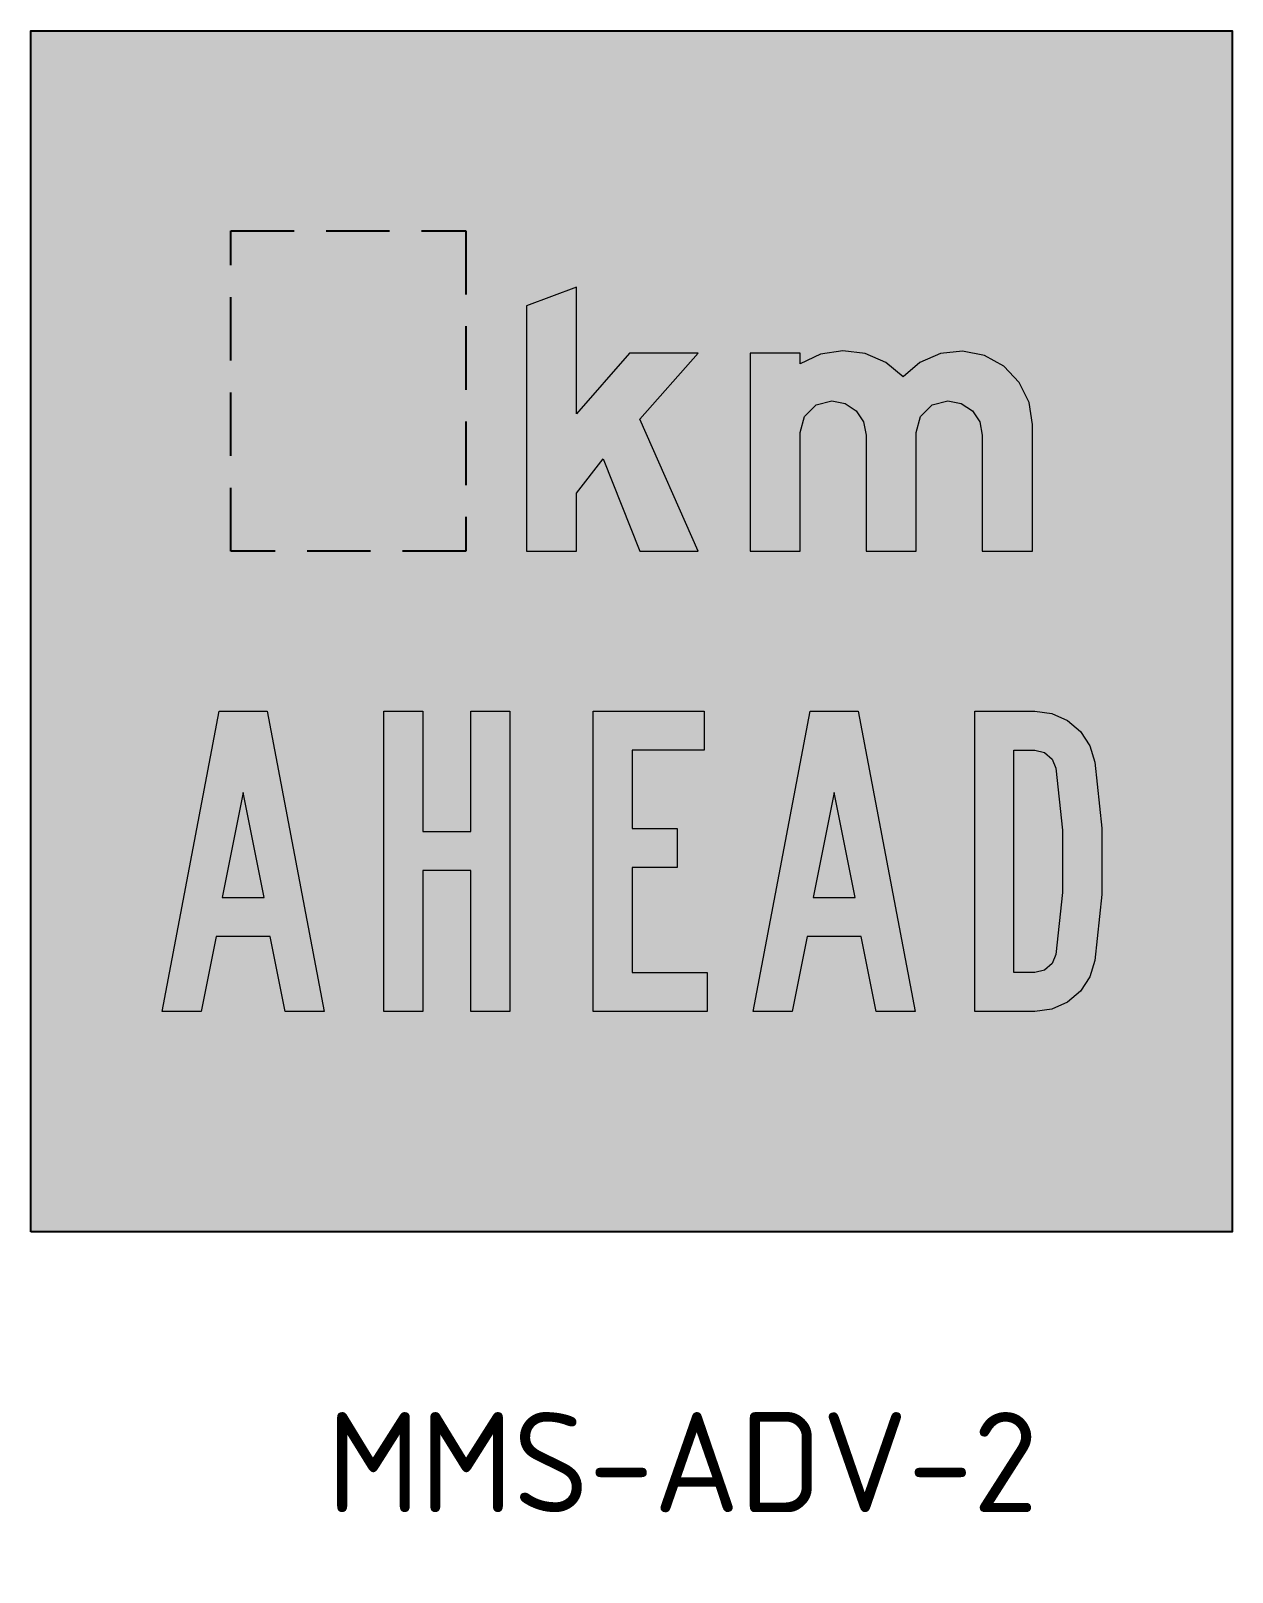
# Model space of a CAD drawing. Extents: x 158 to 359, y 73 to 248.
# Drawn here: x 158 to 218, y 171 to 248.1 of the extents above.
import ezdxf

# ---------------------------------------------------------------- set-up
doc = ezdxf.new("R2010")
doc.units = 0
doc.header["$LTSCALE"] = 0.5
doc.linetypes.add('HIDDEN', pattern=[9.525, 6.35, -3.175])
doc.layers.add('L25', color=1, linetype='CONTINUOUS')
doc.layers.add('yellow', color=50, linetype='CONTINUOUS')
doc.styles.add('ISO', font='iso3098b.shx')

msp = doc.modelspace()

# ---------------------------------------------------------------- hatches: boundary and pattern name
at = {"layer": 'L25'}
h = msp.add_hatch(color=256, dxfattribs=at)
h.paths.add_polyline_path([(182.783, 222.057), (185.289, 222.057), (185.289, 224.961), (186.608, 226.672), (188.45, 222.057), (191.354, 222.057), (188.45, 228.65), (191.354, 231.946), (187.926, 231.946), (185.289, 228.917), (185.289, 235.243), (182.783, 234.322)])
h.paths.add_polyline_path([(205.552, 227.86), (205.552, 222.057), (208.053, 222.057), (208.053, 228.388), (207.887, 229.49), (207.399, 230.492), (206.634, 231.297), (205.658, 231.841), (204.565, 232.057), (203.458, 231.941), (202.437, 231.493), (201.596, 230.764), (200.731, 231.483), (199.704, 231.931), (198.587, 232.072), (197.475, 231.901), (196.458, 231.423), (196.458, 231.946), (193.952, 231.946), (193.952, 222.057), (196.458, 222.057), (196.458, 227.991), (196.669, 228.786), (197.248, 229.365), (198.038, 229.576), (198.698, 229.445), (199.251, 229.078), (199.624, 228.519), (199.754, 227.86), (199.754, 222.057), (202.256, 222.057), (202.256, 227.991), (202.467, 228.786), (203.046, 229.365), (203.836, 229.576), (204.495, 229.445), (205.054, 229.078), (205.421, 228.519)])
h = msp.add_hatch(color=256, dxfattribs=at)
h.paths.add_polyline_path([(194.105, 199.059), (196.954, 214.061), (199.355, 214.061), (202.2, 199.059), (200.253, 199.059), (199.505, 202.812), (196.805, 202.812), (196.056, 199.059)])
h.paths.add_polyline_path([(186.109, 214.061), (191.658, 214.061), (191.658, 212.11), (188.06, 212.11), (188.06, 208.212), (190.306, 208.212), (190.306, 206.26), (188.06, 206.26), (188.06, 201.01), (191.808, 201.01), (191.808, 199.059), (186.109, 199.059)])
h.paths.add_polyline_path([(175.662, 214.061), (177.609, 214.061), (177.609, 208.062), (180.01, 208.062), (180.01, 214.061), (181.957, 214.061), (181.957, 199.059), (180.01, 199.059), (180.01, 206.111), (177.609, 206.111), (177.609, 199.059), (175.662, 199.059)])
h.paths.add_polyline_path([(164.587, 199.059), (167.437, 214.061), (169.834, 214.061), (172.683, 199.059), (170.732, 199.059), (169.983, 202.812), (167.287, 202.812), (166.534, 199.059)])
h.paths.add_polyline_path([(167.587, 204.759), (169.684, 204.759), (168.635, 210.009)], flags=16)
h.paths.add_polyline_path([(198.153, 210.009), (197.104, 204.759), (199.205, 204.759)], flags=16)
h.paths.add_polyline_path([(208.179, 199.059), (205.183, 199.059), (205.183, 214.061), (208.179, 214.061), (209.023, 213.944), (209.805, 213.595), (210.454, 213.042), (210.925, 212.326), (211.178, 211.511), (211.524, 208.216), (211.524, 204.904), (211.178, 201.609), (210.925, 200.794), (210.454, 200.078), (209.805, 199.525), (209.023, 199.18)])
h.paths.add_polyline_path([(208.179, 201.01), (207.13, 201.01), (207.13, 212.11), (208.179, 212.11), (208.661, 211.993), (209.04, 211.669), (209.227, 211.211), (209.556, 208.116), (209.556, 205.004), (209.227, 201.909), (209.04, 201.451), (208.661, 201.127)], flags=16)
h.paths.add_polyline_path([(185.042, 174.798), (191.024, 174.798), (191.024, 171.048), (185.042, 171.048)], flags=9)
at = {"layer": 'yellow'}
h = msp.add_hatch(color=256, dxfattribs=at)
h.paths.add_polyline_path([(218.03, 248.057), (158.03, 248.057), (158.03, 188.057), (218.03, 188.057)])
h.paths.add_polyline_path([(191.658, 214.061), (191.658, 212.11), (188.06, 212.11), (188.06, 208.212), (190.306, 208.212), (190.306, 206.26), (188.06, 206.26), (188.06, 201.01), (191.808, 201.01), (191.808, 199.059), (186.109, 199.059), (186.109, 214.061)], flags=16)
h.paths.add_polyline_path([(188.45, 222.057), (186.608, 226.672), (185.289, 224.961), (185.289, 222.057), (182.783, 222.057), (182.783, 234.322), (185.289, 235.243), (185.289, 228.917), (187.926, 231.946), (191.354, 231.946), (188.45, 228.65), (191.354, 222.057)], flags=16)
h.paths.add_polyline_path([(181.957, 214.061), (181.957, 199.059), (180.01, 199.059), (180.01, 206.111), (177.609, 206.111), (177.609, 199.059), (175.662, 199.059), (175.662, 214.061), (177.609, 214.061), (177.609, 208.062), (180.01, 208.062), (180.01, 214.061)], flags=16)
h.paths.add_polyline_path([(193.952, 222.057), (193.952, 231.946), (196.458, 231.946), (196.458, 231.423), (197.475, 231.901), (198.587, 232.072), (199.704, 231.931), (200.731, 231.483), (201.596, 230.764), (202.437, 231.493), (203.458, 231.941), (204.565, 232.057), (205.658, 231.841), (206.634, 231.297), (207.399, 230.492), (207.887, 229.49), (208.053, 228.388), (208.053, 222.057), (205.552, 222.057), (205.552, 227.86), (205.421, 228.519), (205.054, 229.078), (204.495, 229.445), (203.836, 229.576), (203.046, 229.365), (202.467, 228.786), (202.256, 227.991), (202.256, 222.057), (199.754, 222.057), (199.754, 227.86), (199.624, 228.519), (199.251, 229.078), (198.698, 229.445), (198.038, 229.576), (197.248, 229.365), (196.669, 228.786), (196.458, 227.991), (196.458, 222.057)], flags=16)
h.paths.add_polyline_path([(179.762, 222.057), (168.013, 222.057), (168.013, 238.057), (179.762, 238.057)], flags=16)
h.paths.add_polyline_path([(196.954, 214.061), (199.355, 214.061), (202.2, 199.059), (200.253, 199.059), (199.505, 202.812), (196.805, 202.812), (196.056, 199.059), (194.105, 199.059)], flags=16)
h.paths.add_polyline_path([(198.153, 210.009), (199.205, 204.759), (197.104, 204.759)], flags=0)
h.paths.add_polyline_path([(205.183, 214.061), (208.179, 214.061), (209.023, 213.944), (209.805, 213.595), (210.454, 213.042), (210.925, 212.326), (211.178, 211.511), (211.524, 208.216), (211.524, 204.904), (211.178, 201.609), (210.925, 200.794), (210.454, 200.078), (209.805, 199.525), (209.023, 199.18), (208.179, 199.059), (205.183, 199.059)], flags=16)
h.paths.add_polyline_path([(169.834, 214.061), (172.683, 199.059), (170.732, 199.059), (169.983, 202.812), (167.287, 202.812), (166.534, 199.059), (164.587, 199.059), (167.437, 214.061)], flags=16)
h.paths.add_polyline_path([(207.13, 212.11), (208.179, 212.11), (208.661, 211.993), (209.04, 211.669), (209.227, 211.211), (209.556, 208.116), (209.556, 205.004), (209.227, 201.909), (209.04, 201.451), (208.661, 201.127), (208.179, 201.01), (207.13, 201.01)], flags=0)
h.paths.add_polyline_path([(168.635, 210.009), (169.684, 204.759), (167.587, 204.759)], flags=0)
msp.add_hatch(color=256, dxfattribs=at).paths.add_polyline_path([(179.762, 238.057), (168.013, 238.057), (168.013, 222.057), (179.762, 222.057)])

# ---------------------------------------------------------------- linework, layer by layer
at = {"layer": 'L25'}
msp.add_lwpolyline([(158.03, 188.057), (158.03, 248.057), (218.03, 248.057), (218.03, 188.057)], close=True, dxfattribs=at)
at = {"layer": 'L25', "linetype": 'HIDDEN'}
msp.add_lwpolyline([(168.013, 222.057), (168.013, 238.057), (179.762, 238.057), (179.762, 222.057)], close=True, dxfattribs=at)
at = {"layer": 'L25', "lineweight": 0}
for points in [[(182.783, 222.057), (185.289, 222.057), (185.289, 224.961), (186.608, 226.672), (188.45, 222.057), (191.354, 222.057), (188.45, 228.65), (191.354, 231.946), (187.926, 231.946), (185.289, 228.917), (185.289, 235.243), (182.783, 234.322), (182.783, 222.057)], [(205.552, 227.86), (205.552, 222.057), (208.053, 222.057), (208.053, 228.388), (207.887, 229.49), (207.399, 230.492), (206.634, 231.297), (205.658, 231.841), (204.565, 232.057), (203.458, 231.941), (202.437, 231.493), (201.596, 230.764), (200.731, 231.483), (199.704, 231.931), (198.587, 232.072), (197.475, 231.901), (196.458, 231.423), (196.458, 231.946), (193.952, 231.946), (193.952, 222.057), (196.458, 222.057), (196.458, 227.991), (196.669, 228.786), (197.248, 229.365), (198.038, 229.576), (198.698, 229.445), (199.251, 229.078), (199.624, 228.519), (199.754, 227.86), (199.754, 222.057), (202.256, 222.057), (202.256, 227.991), (202.467, 228.786), (203.046, 229.365), (203.836, 229.576), (204.495, 229.445), (205.054, 229.078), (205.421, 228.519)], [(164.587, 199.059), (167.437, 214.061), (169.834, 214.061), (172.683, 199.059), (170.732, 199.059), (169.983, 202.812), (167.287, 202.812), (166.534, 199.059), (164.587, 199.059)], [(175.662, 214.061), (177.609, 214.061), (177.609, 208.062), (180.01, 208.062), (180.01, 214.061), (181.957, 214.061), (181.957, 199.059), (180.01, 199.059), (180.01, 206.111), (177.609, 206.111), (177.609, 199.059), (175.662, 199.059), (175.662, 214.061)], [(186.109, 214.061), (191.658, 214.061), (191.658, 212.11), (188.06, 212.11), (188.06, 208.212), (190.306, 208.212), (190.306, 206.26), (188.06, 206.26), (188.06, 201.01), (191.808, 201.01), (191.808, 199.059), (186.109, 199.059), (186.109, 214.061)], [(194.105, 199.059), (196.954, 214.061), (199.355, 214.061), (202.2, 199.059), (200.253, 199.059), (199.505, 202.812), (196.805, 202.812), (196.056, 199.059), (194.105, 199.059)], [(208.179, 199.059), (205.183, 199.059), (205.183, 214.061), (208.179, 214.061), (209.023, 213.944), (209.805, 213.595), (210.454, 213.042), (210.925, 212.326), (211.178, 211.511), (211.524, 208.216), (211.524, 204.904), (211.178, 201.609), (210.925, 200.794), (210.454, 200.078), (209.805, 199.525), (209.023, 199.18)], [(208.179, 201.01), (207.13, 201.01), (207.13, 212.11), (208.179, 212.11), (208.661, 211.993), (209.04, 211.669), (209.227, 211.211), (209.556, 208.116), (209.556, 205.004), (209.227, 201.909), (209.04, 201.451), (208.661, 201.127)], [(167.587, 204.759), (169.684, 204.759), (168.635, 210.009)], [(198.153, 210.009), (197.104, 204.759), (199.205, 204.759)]]:
    msp.add_lwpolyline(points, close=True, dxfattribs=at)

# ---------------------------------------------------------------- texts
at = {"layer": 'yellow', "insert": (172.817, 179.048), "char_height": 5, "width": 34.75091, "attachment_point": 1, "style": 'ISO'}
msp.add_mtext('{\\C3;MMS-ADV-2}', dxfattribs=at)

doc.saveas('drawing.dxf')
